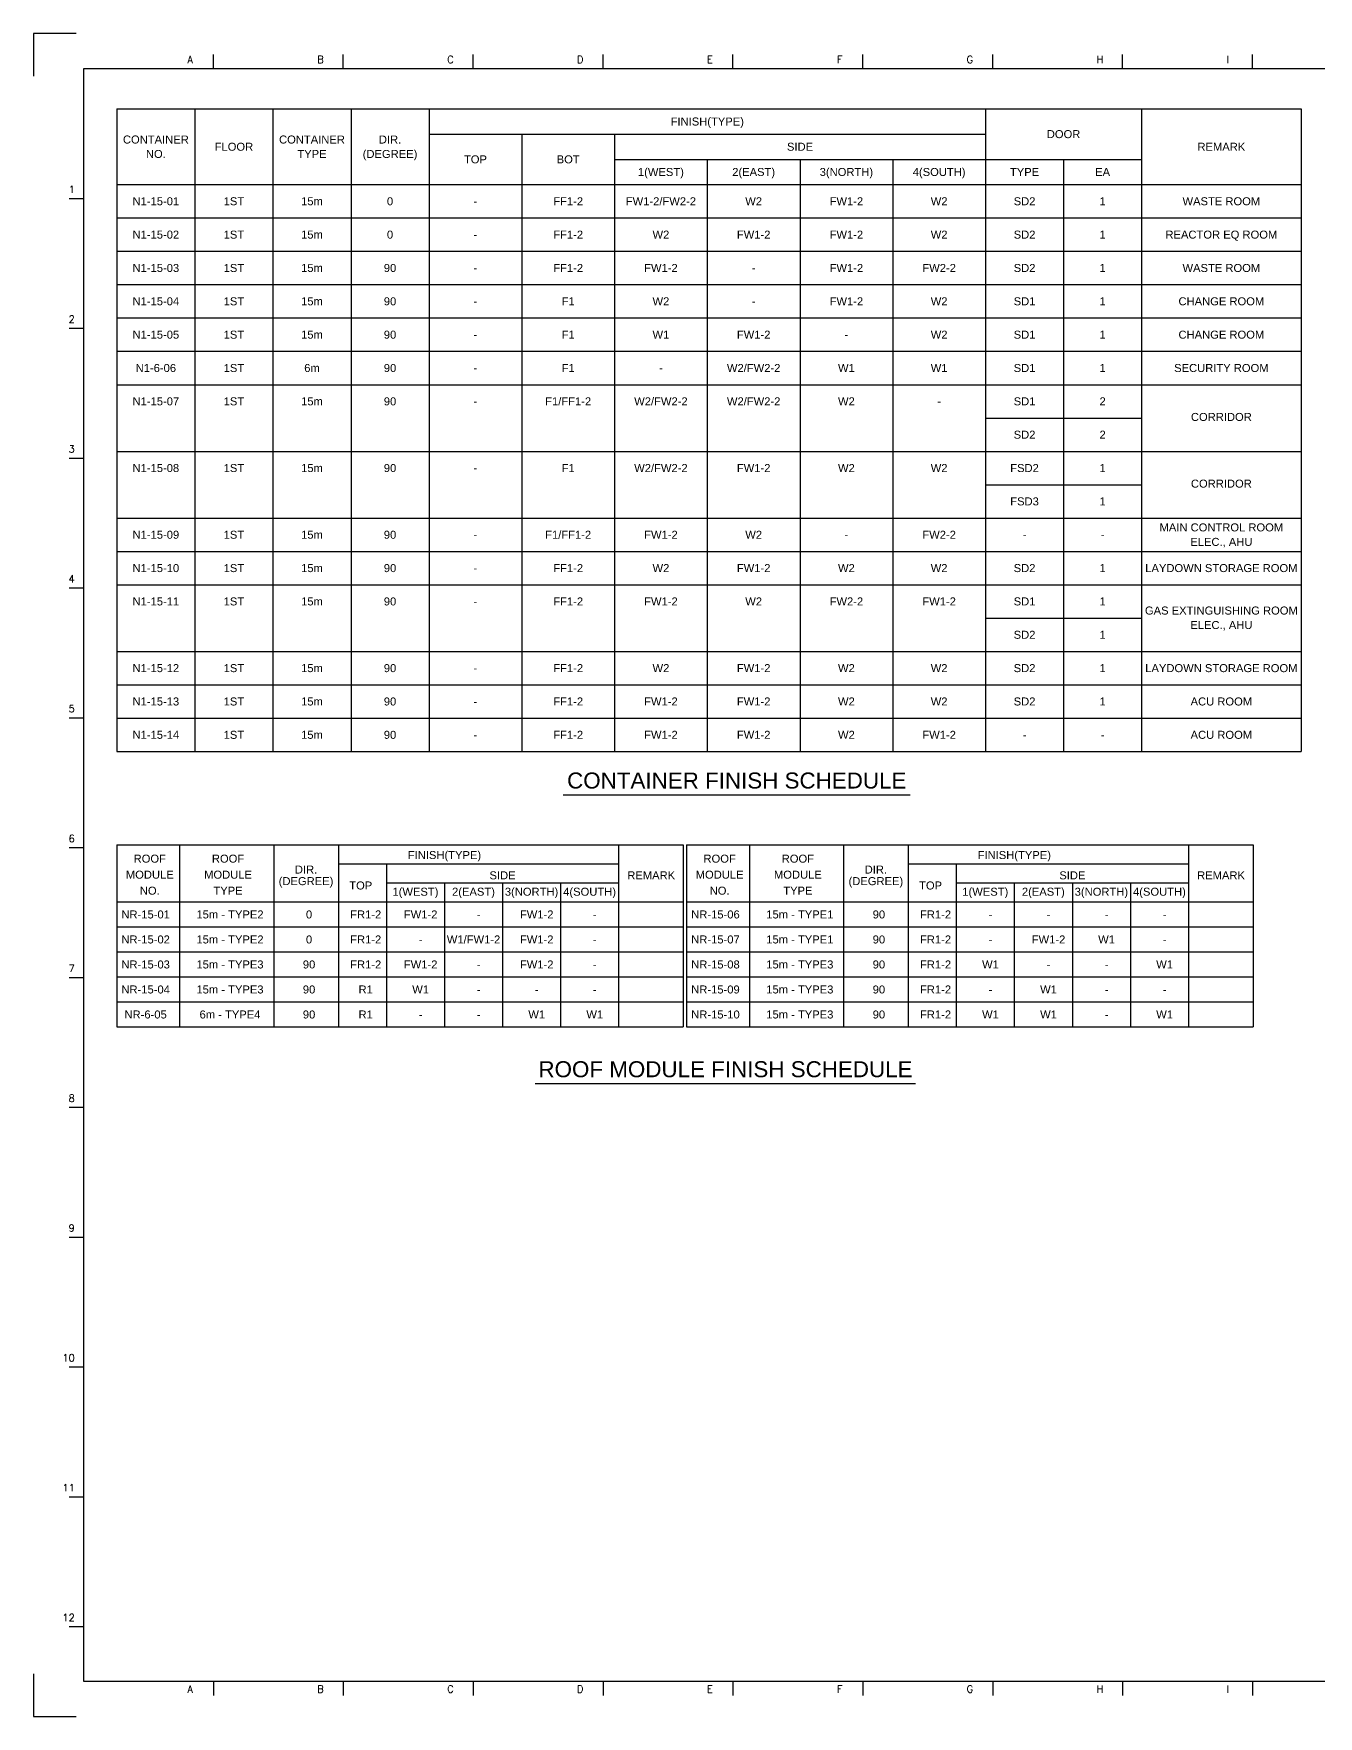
# Model space of a CAD drawing. Header units: millimetres. Extents: x 4133871 to 4440428, y -545651 to -495191.
# Drawn here: x 4369088 to 4407598, y -545651 to -495191 of the extents above; entities that cross this region are included whole.
import ezdxf
from ezdxf.enums import TextEntityAlignment as Align

# ---------------------------------------------------------------- set-up
doc = ezdxf.new("R2010")
doc.units = ezdxf.units.MM
doc.header["$LTSCALE"] = 60
for name, color, linetype in [('1', 7, 'Continuous'), ('A-LINE02', 6, 'Continuous'), ('C_TEXT_CONTAINER NO', 7, 'Continuous'), ('TAN-TIT', 30, 'Continuous'), ('TITLE', 7, 'Continuous')]:
    doc.layers.add(name, color=color, linetype=linetype)
doc.styles.add('Arial', font='arial.ttf')
doc.styles.add('COM', font='COMPLEX', dxfattribs={"height": 5})

# ---------------------------------------------------------------- blocks, each defined once
blk = doc.blocks.new('BORDER')
at = {"layer": 'TAN-TIT', "linetype": 'Continuous'}
for p, q in [((4241, 168200), (0, 168200)), ((0, 168200), (0, 163959)), ((0, 4241), (0, 0)), ((0, 0), (4241, 0))]:
    blk.add_line(p, q, dxfattribs=at)
at = {"layer": 'TAN-TIT'}
for p, q in [((17955, 164680), (17955, 166122)), ((30934, 164680), (30934, 166122)), ((43912, 164680), (43912, 166122)), ((56891, 164680), (56891, 166122)), ((69870, 164680), (69870, 166122)), ((82848, 164680), (82848, 166122)), ((95827, 164680), (95827, 166122)), ((108806, 164680), (108806, 166122)), ((121784, 164680), (121784, 166122)), ((4977, 164680), (4977, 3520)), ((232823, 164680), (4977, 164680)), ((4977, 151701), (3534, 151701)), ((4977, 138723), (3534, 138723)), ((4977, 125744), (3534, 125744)), ((4977, 112766), (3534, 112766)), ((4977, 99787), (3534, 99787)), ((4977, 86808), (3534, 86808)), ((4977, 73830), (3534, 73830)), ((4977, 60851), (3534, 60851)), ((4977, 47872), (3534, 47872)), ((4977, 34894), (3534, 34894)), ((4977, 21915), (3534, 21915)), ((4977, 8937), (3534, 8937)), ((4977, 3520), (232823, 3520)), ((17955, 3520), (17955, 2078)), ((30934, 3520), (30934, 2078)), ((43912, 3520), (43912, 2078)), ((56891, 3520), (56891, 2078)), ((69870, 3520), (69870, 2078)), ((82848, 3520), (82848, 2078)), ((95827, 3520), (95827, 2078)), ((108806, 3520), (108806, 2078)), ((121784, 3520), (121784, 2078))]:
    blk.add_line(p, q, dxfattribs=at)
at = {"layer": 'TAN-TIT', "style": 'COM'}
for s, p in [('A', (15359, 165257)), ('B', (28338, 165257)), ('C', (41317, 165257)), ('D', (54295, 165257)), ('E', (67274, 165257)), ('F', (80253, 165257)), ('G', (93231, 165257)), ('H', (106210, 165257)), ('I', (119188, 165257)), ('A', (15359, 2366)), ('B', (28338, 2366)), ('C', (41317, 2366)), ('D', (54295, 2366)), ('E', (67274, 2366)), ('F', (80253, 2366)), ('G', (93231, 2366)), ('H', (106210, 2366)), ('I', (119188, 2366))]:
    blk.add_text(s, height=721, dxfattribs=at).set_placement(p)
for s, p in [('1', (4111, 152278)), ('1', (4111, 152278)), ('2', (4111, 139300)), ('3', (4111, 126321)), ('4', (4111, 113342)), ('5', (4111, 100364)), ('6', (4111, 87385)), ('7', (4111, 74406)), ('8', (4111, 61428)), ('9', (4111, 48449)), ('10', (4111, 35471)), ('11', (4111, 22492)), ('12', (4111, 9513))]:
    blk.add_text(s, height=721, dxfattribs=at).set_placement(p, align=Align.RIGHT)

msp = doc.modelspace()

# ---------------------------------------------------------------- linework, layer by layer
for p, q in [((4371580.7, -519518.9), (4371580.7, -524978.9)), ((4371580.7, -519518.9), (4388562.4, -519518.9)), ((4373463.1, -519518.9), (4373463.1, -524978.9)), ((4376282.5, -519518.9), (4376282.5, -524978.9)), ((4378222.5, -519518.9), (4378222.5, -524978.9)), ((4386622.5, -519518.9), (4386622.5, -524978.9)), ((4388562.4, -519518.9), (4388562.4, -524978.9)), ((4388662.4, -519518.9), (4388662.4, -524978.9)), ((4388662.4, -519518.9), (4388662.4, -524978.9)), ((4388662.4, -519518.9), (4405644.2, -519518.9)), ((4390544.9, -519518.9), (4390544.9, -524978.9)), ((4393364.2, -519518.9), (4393364.2, -524978.9)), ((4395304.2, -519518.9), (4395304.2, -524978.9)), ((4403704.2, -519518.9), (4403704.2, -524978.9)), ((4405644.2, -519518.9), (4405644.2, -524978.9)), ((4378222.5, -520088.9), (4386622.5, -520088.9)), ((4379662.5, -520088.9), (4379662.5, -524978.9)), ((4395304.2, -520088.9), (4403704.2, -520088.9)), ((4396744.2, -520088.9), (4396744.2, -524978.9)), ((4379662.5, -520658.9), (4386622.5, -520658.9)), ((4381402.5, -520658.9), (4381402.5, -524978.9)), ((4383142.5, -520658.9), (4383142.5, -524978.9)), ((4384882.5, -520658.9), (4384882.5, -524978.9)), ((4396744.2, -520658.9), (4403704.2, -520658.9)), ((4398484.2, -520658.9), (4398484.2, -524978.9)), ((4400224.2, -520658.9), (4400224.2, -524978.9)), ((4401964.2, -520658.9), (4401964.2, -524978.9)), ((4371580.7, -521228.9), (4388562.4, -521228.9)), ((4388662.4, -521228.9), (4405644.2, -521228.9)), ((4371580.7, -521978.9), (4388562.4, -521978.9)), ((4388662.4, -521978.9), (4405644.2, -521978.9)), ((4371580.7, -522728.9), (4388562.4, -522728.9)), ((4388662.4, -522728.9), (4405644.2, -522728.9)), ((4371580.7, -523478.9), (4388562.4, -523478.9)), ((4388662.4, -523478.9), (4405644.2, -523478.9)), ((4371580.7, -524228.9), (4388562.4, -524228.9)), ((4388662.4, -524228.9), (4405644.2, -524228.9)), ((4371580.7, -524978.9), (4388562.4, -524978.9)), ((4388662.4, -524978.9), (4405644.2, -524978.9))]:
    msp.add_line(p, q)
at = {"layer": 'A-LINE02', "color": 7}
for p, q in [((4371580.7, -497447.2), (4407080.7, -497447.2)), ((4371580.7, -497447.2), (4371580.7, -499717.5)), ((4373920.7, -497447.2), (4373920.7, -499717.5)), ((4376260.7, -497447.2), (4376260.7, -499717.5)), ((4378600.7, -497447.2), (4378600.7, -499717.5)), ((4380940.7, -497447.2), (4380940.7, -499717.5)), ((4397620.7, -497447.2), (4397620.7, -499717.5)), ((4402300.7, -497447.2), (4402300.7, -499717.5)), ((4407080.7, -497447.2), (4407080.7, -499717.5)), ((4380940.7, -498204), (4397620.7, -498204)), ((4383720.7, -498204), (4383720.7, -499717.5)), ((4386500.7, -498204), (4386500.7, -499717.5)), ((4386500.7, -498960.7), (4397620.7, -498960.7)), ((4389280.7, -498960.7), (4389280.7, -499717.5)), ((4392060.7, -498960.7), (4392060.7, -499717.5)), ((4394840.7, -498960.7), (4394840.7, -499717.5)), ((4397620.7, -498960.7), (4402300.7, -498960.7)), ((4399960.7, -498960.7), (4399960.7, -499717.5)), ((4371580.7, -499717.5), (4407080.7, -499717.5)), ((4371580.7, -499717.5), (4407080.7, -499717.5)), ((4371580.7, -499717.5), (4371580.7, -516717.5)), ((4373920.7, -499717.5), (4373920.7, -516717.5)), ((4376260.7, -499717.5), (4376260.7, -516717.5)), ((4378600.7, -499717.5), (4378600.7, -516717.5)), ((4380940.7, -499717.5), (4380940.7, -516717.5)), ((4383720.7, -499717.5), (4383720.7, -516717.5)), ((4386500.7, -499717.5), (4386500.7, -516717.5)), ((4389280.7, -499717.5), (4389280.7, -516717.5)), ((4392060.7, -499717.5), (4392060.7, -516717.5)), ((4394840.7, -499717.5), (4394840.7, -516717.5)), ((4397620.7, -499717.5), (4397620.7, -516717.5)), ((4399960.7, -499717.5), (4399960.7, -516717.5)), ((4402300.7, -499717.5), (4402300.7, -516717.5)), ((4407080.7, -499717.5), (4407080.7, -516717.5)), ((4371580.7, -500717.5), (4407080.7, -500717.5)), ((4371580.7, -501717.5), (4407080.7, -501717.5)), ((4371580.7, -502717.5), (4407080.7, -502717.5)), ((4371580.7, -503717.5), (4407080.7, -503717.5)), ((4371580.7, -504717.5), (4407080.7, -504717.5)), ((4371580.7, -505717.5), (4407080.7, -505717.5)), ((4397620.7, -506717.5), (4402300.7, -506717.5)), ((4371580.7, -507717.5), (4407080.7, -507717.5)), ((4397620.7, -508717.5), (4402300.7, -508717.5)), ((4371580.7, -509717.5), (4407080.7, -509717.5)), ((4371580.7, -510717.5), (4407080.7, -510717.5)), ((4371580.7, -511717.5), (4407080.7, -511717.5)), ((4397620.7, -512717.5), (4402300.7, -512717.5)), ((4371580.7, -513717.5), (4407080.7, -513717.5)), ((4371580.7, -514717.5), (4407080.7, -514717.5)), ((4371580.7, -515717.5), (4407080.7, -515717.5)), ((4371580.7, -516717.5), (4407080.7, -516717.5)), ((4379662.5, -520127.2), (4379662.5, -521343.8)), ((4396744.2, -520127.2), (4396744.2, -521343.8))]:
    msp.add_line(p, q, dxfattribs=at)
at = {"layer": 'TITLE', "color": 1, "linetype": 'Continuous'}
for p, q in [((4395363.4, -518026.6), (4384963.4, -518026.6)), ((4395525.5, -526684.4), (4384125.5, -526684.4))]:
    msp.add_line(p, q, dxfattribs=at)

# ---------------------------------------------------------------- block references
at = {"layer": '1', "xscale": 0.3, "yscale": 0.3, "zscale": 0.3}
msp.add_blockref('BORDER', (4369087.7, -545651.2), dxfattribs=at)

# ---------------------------------------------------------------- texts
at = {"color": 6, "style": 'Arial'}
for s, p in [('NR-15-01', (4372444.2, -521603.9)), ('15m - TYPE2', (4374973.1, -521603.9)), ('0', (4377343.4, -521603.9)), ('FR1-2', (4379041.3, -521603.9)), ('FW1-2', (4380687.8, -521603.9)), ('-', (4382427.8, -521603.9)), ('FW1-2', (4384167.8, -521603.9)), ('-', (4385907.8, -521603.9)), ('NR-15-06', (4389526, -521603.9)), ('15m - TYPE1', (4392054.8, -521603.9)), ('90', (4394425.1, -521603.9)), ('FR1-2', (4396123, -521603.9)), ('-', (4397769.5, -521603.9)), ('-', (4399509.5, -521603.9)), ('-', (4401249.5, -521603.9)), ('-', (4402989.5, -521603.9)), ('NR-15-02', (4372444.2, -522353.9)), ('15m - TYPE2', (4374973.1, -522353.9)), ('0', (4377343.4, -522353.9)), ('FR1-2', (4379041.3, -522353.9)), ('W1/FW1-2', (4382273.8, -522353.9)), ('FW1-2', (4384167.8, -522353.9)), ('NR-15-07', (4389526, -522353.9)), ('15m - TYPE1', (4392054.8, -522353.9)), ('90', (4394425.1, -522353.9)), ('FR1-2', (4396123, -522353.9)), ('FW1-2', (4399509.5, -522353.9)), ('W1', (4401249.5, -522353.9)), ('-', (4380687.8, -522353.9)), ('-', (4385907.8, -522353.9)), ('-', (4397769.5, -522353.9)), ('-', (4402989.5, -522353.9)), ('NR-15-03', (4372444.2, -523103.9)), ('15m - TYPE3', (4374973.1, -523103.9)), ('90', (4377343.4, -523103.9)), ('FR1-2', (4379041.3, -523103.9)), ('FW1-2', (4380687.8, -523103.9)), ('-', (4382427.8, -523103.9)), ('FW1-2', (4384167.8, -523103.9)), ('-', (4385907.8, -523103.9)), ('NR-15-08', (4389526, -523103.9)), ('15m - TYPE3', (4392054.8, -523103.9)), ('90', (4394425.1, -523103.9)), ('FR1-2', (4396123, -523103.9)), ('W1', (4397769.5, -523103.9)), ('-', (4399509.5, -523103.9)), ('-', (4401249.5, -523103.9)), ('W1', (4402989.5, -523103.9)), ('NR-15-04', (4372444.2, -523853.9)), ('15m - TYPE3', (4374973.1, -523853.9)), ('90', (4377343.4, -523853.9)), ('R1', (4379041.3, -523853.9)), ('W1', (4380687.8, -523853.9)), ('NR-15-09', (4389526, -523853.9)), ('15m - TYPE3', (4392054.8, -523853.9)), ('90', (4394425.1, -523853.9)), ('FR1-2', (4396123, -523853.9)), ('W1', (4399509.5, -523853.9)), ('-', (4382427.8, -523853.9)), ('-', (4384167.8, -523853.9)), ('-', (4385907.8, -523853.9)), ('-', (4397769.5, -523853.9)), ('-', (4401249.5, -523853.9)), ('-', (4402989.5, -523853.9)), ('NR-6-05', (4372444.2, -524603.9)), ('6m - TYPE4', (4374973.1, -524603.9)), ('90', (4377343.4, -524603.9)), ('R1', (4379041.3, -524603.9)), ('-', (4380687.8, -524603.9)), ('-', (4382427.8, -524603.9)), ('W1', (4384167.8, -524603.9)), ('W1', (4385907.8, -524603.9)), ('NR-15-10', (4389526, -524603.9)), ('15m - TYPE3', (4392054.8, -524603.9)), ('90', (4394425.1, -524603.9)), ('FR1-2', (4396123, -524603.9)), ('W1', (4397769.5, -524603.9)), ('W1', (4399509.5, -524603.9)), ('-', (4401249.5, -524603.9)), ('W1', (4402989.5, -524603.9))]:
    msp.add_text(s, height=240, dxfattribs=at).set_placement(p, align=Align.MIDDLE_CENTER)
at = {"layer": 'C_TEXT_CONTAINER NO', "style": 'Arial'}
for s, p in [('FINISH(TYPE)', (4389280.7, -497825.6)), ('CONTAINER', (4372750.7, -498366.1)), ('FLOOR', (4375090.7, -498582.4)), ('CONTAINER', (4377430.7, -498366.1)), ('DIR.', (4379770.7, -498366.1)), ('SIDE', (4392060.7, -498582.4)), ('DOOR', (4399960.7, -498204)), ('REMARK', (4404690.7, -498582.4)), ('NO.', (4372750.7, -498798.6)), ('TYPE', (4377430.7, -498798.6)), ('(DEGREE)', (4379770.7, -498798.6)), ('TOP', (4382330.7, -498960.7)), ('BOT', (4385110.7, -498960.7)), ('1(WEST)', (4387890.7, -499339.1)), ('2(EAST)', (4390670.7, -499339.1)), ('3(NORTH)', (4393450.7, -499339.1)), ('4(SOUTH)', (4396230.7, -499339.1)), ('TYPE', (4398790.7, -499339.1)), ('EA', (4401130.7, -499339.1)), ('FINISH(TYPE)', (4381402.5, -519823.1)), ('FINISH(TYPE)', (4398484.2, -519823.1)), ('ROOF', (4372568.6, -519931)), ('ROOF', (4374914.4, -519931)), ('DIR.', (4377252.5, -520257.6)), ('ROOF', (4389650.4, -519931)), ('ROOF', (4391996.1, -519931)), ('DIR.', (4394334.2, -520257.6)), ('MODULE', (4372568.6, -520411)), ('MODULE', (4374914.4, -520411)), ('(DEGREE)', (4377252.5, -520605.2)), ('TOP', (4378892.5, -520735.5)), ('SIDE', (4383142.5, -520431.4)), ('REMARK', (4387599.4, -520431.4)), ('MODULE', (4389650.4, -520411)), ('MODULE', (4391996.1, -520411)), ('(DEGREE)', (4394334.2, -520605.2)), ('TOP', (4395974.2, -520735.5)), ('SIDE', (4400224.2, -520431.4)), ('REMARK', (4404681.1, -520431.4)), ('NO.', (4372568.6, -520891)), ('TYPE', (4374914.4, -520891)), ('1(WEST)', (4380532.5, -520922.6)), ('2(EAST)', (4382272.5, -520922.6)), ('3(NORTH)', (4384012.5, -520922.6)), ('4(SOUTH)', (4385752.5, -520922.6)), ('NO.', (4389650.4, -520891)), ('TYPE', (4391996.1, -520891)), ('1(WEST)', (4397614.2, -520922.6)), ('2(EAST)', (4399354.2, -520922.6)), ('3(NORTH)', (4401094.2, -520922.6)), ('4(SOUTH)', (4402834.2, -520922.6))]:
    msp.add_text(s, height=240, dxfattribs=at).set_placement(p, align=Align.MIDDLE_CENTER)
at = {"layer": 'C_TEXT_CONTAINER NO', "color": 2, "style": 'Arial'}
for s, p in [('N1-15-01', (4372750.7, -500217.5)), ('1ST', (4375090.7, -500217.5)), ('15m', (4377430.7, -500217.5)), ('WASTE ROOM', (4404690.7, -500217.5)), ('N1-15-02', (4372750.7, -501217.5)), ('1ST', (4375090.7, -501217.5)), ('15m', (4377430.7, -501217.5)), ('REACTOR EQ ROOM', (4404690.7, -501217.5)), ('N1-15-03', (4372750.7, -502217.5)), ('1ST', (4375090.7, -502217.5)), ('15m', (4377430.7, -502217.5)), ('WASTE ROOM', (4404690.7, -502217.5)), ('N1-15-04', (4372750.7, -503217.5)), ('1ST', (4375090.7, -503217.5)), ('15m', (4377430.7, -503217.5)), ('CHANGE ROOM', (4404690.7, -503217.5)), ('N1-15-05', (4372750.7, -504217.5)), ('1ST', (4375090.7, -504217.5)), ('CHANGE ROOM', (4404690.7, -504217.5)), ('15m', (4377430.7, -504217.5)), ('N1-6-06', (4372750.7, -505217.5)), ('1ST', (4375090.7, -505217.5)), ('6m', (4377430.7, -505217.5)), ('SECURITY ROOM', (4404690.7, -505217.5)), ('N1-15-07', (4372750.7, -506217.5)), ('1ST', (4375090.7, -506217.5)), ('15m', (4377430.7, -506217.5)), ('CORRIDOR', (4404690.7, -506685.1)), ('N1-15-08', (4372750.7, -508217.5)), ('1ST', (4375090.7, -508217.5)), ('15m', (4377430.7, -508217.5)), ('CORRIDOR', (4404690.7, -508685.1)), ('N1-15-09', (4372750.7, -510217.5)), ('1ST', (4375090.7, -510217.5)), ('15m', (4377430.7, -510217.5)), ('MAIN CONTROL ROOM', (4404690.7, -509997.6)), ('ELEC., AHU', (4404690.7, -510432)), ('N1-15-10', (4372750.7, -511217.5)), ('1ST', (4375090.7, -511217.5)), ('15m', (4377430.7, -511217.5)), ('LAYDOWN STORAGE ROOM', (4404690.7, -511217.5)), ('N1-15-11', (4372750.7, -512217.5)), ('1ST', (4375090.7, -512217.5)), ('15m', (4377430.7, -512217.5)), ('GAS EXTINGUISHING ROOM', (4404690.7, -512490.7)), ('ELEC., AHU', (4404690.7, -512925.1)), ('N1-15-12', (4372750.7, -514217.5)), ('1ST', (4375090.7, -514217.5)), ('15m', (4377430.7, -514217.5)), ('LAYDOWN STORAGE ROOM', (4404690.7, -514217.5)), ('N1-15-13', (4372750.7, -515217.5)), ('1ST', (4375090.7, -515217.5)), ('15m', (4377430.7, -515217.5)), ('ACU ROOM', (4404690.7, -515217.5)), ('N1-15-14', (4372750.7, -516217.5)), ('1ST', (4375090.7, -516217.5)), ('15m', (4377430.7, -516217.5)), ('ACU ROOM', (4404690.7, -516217.5))]:
    msp.add_text(s, height=240, dxfattribs=at).set_placement(p, align=Align.MIDDLE_CENTER)
at = {"layer": 'C_TEXT_CONTAINER NO', "color": 1, "style": 'Arial'}
for s, p in [('0', (4379770.7, -500217.5)), ('0', (4379770.7, -501217.5)), ('90', (4379770.7, -502217.5)), ('90', (4379770.7, -503217.5)), ('90', (4379770.7, -504217.5)), ('90', (4379770.7, -505217.5)), ('90', (4379770.7, -506217.5)), ('90', (4379770.7, -508217.5)), ('90', (4379770.7, -510217.5)), ('90', (4379770.7, -511217.5)), ('90', (4379770.7, -512217.5)), ('90', (4379770.7, -514217.5)), ('90', (4379770.7, -515217.5)), ('90', (4379770.7, -516217.5))]:
    msp.add_text(s, height=240, dxfattribs=at).set_placement(p, align=Align.MIDDLE_CENTER)
at = {"layer": 'C_TEXT_CONTAINER NO', "color": 6, "style": 'Arial'}
for s, p in [('-', (4382330.7, -500217.5)), ('FF1-2', (4385110.7, -500217.5)), ('FW1-2/FW2-2', (4387890.7, -500217.5)), ('W2', (4390670.7, -500217.5)), ('FW1-2', (4393450.7, -500217.5)), ('W2', (4396230.7, -500217.5)), ('SD2', (4398790.7, -500217.5)), ('1', (4401130.7, -500217.5)), ('-', (4382330.7, -501217.5)), ('FF1-2', (4385110.7, -501217.5)), ('W2', (4387890.7, -501217.5)), ('FW1-2', (4390670.7, -501217.5)), ('FW1-2', (4393450.7, -501217.5)), ('W2', (4396230.7, -501217.5)), ('SD2', (4398790.7, -501217.5)), ('1', (4401130.7, -501217.5)), ('-', (4382330.7, -502217.5)), ('FF1-2', (4385110.7, -502217.5)), ('FW1-2', (4387890.7, -502217.5)), ('-', (4390670.7, -502217.5)), ('FW1-2', (4393450.7, -502217.5)), ('FW2-2', (4396230.7, -502217.5)), ('SD2', (4398790.7, -502217.5)), ('1', (4401130.7, -502217.5)), ('-', (4382330.7, -503217.5)), ('F1', (4385110.7, -503217.5)), ('W2', (4387890.7, -503217.5)), ('-', (4390670.7, -503217.5)), ('FW1-2', (4393450.7, -503217.5)), ('W2', (4396230.7, -503217.5)), ('SD1', (4398790.7, -503217.5)), ('1', (4401130.7, -503217.5)), ('FW1-2', (4390670.7, -504217.5)), ('W2', (4396230.7, -504217.5)), ('SD1', (4398790.7, -504217.5)), ('-', (4382330.7, -504217.5)), ('F1', (4385110.7, -504217.5)), ('W1', (4387890.7, -504217.5)), ('-', (4393450.7, -504217.5)), ('1', (4401130.7, -504217.5)), ('F1', (4385110.7, -505217.5)), ('W2/FW2-2', (4390670.7, -505217.5)), ('W1', (4393450.7, -505217.5)), ('W1', (4396230.7, -505217.5)), ('SD1', (4398790.7, -505217.5)), ('1', (4401130.7, -505217.5)), ('-', (4382330.7, -505217.5)), ('-', (4387890.7, -505217.5)), ('F1/FF1-2', (4385110.7, -506217.5)), ('W2/FW2-2', (4387890.7, -506217.5)), ('W2/FW2-2', (4390670.7, -506217.5)), ('W2', (4393450.7, -506217.5)), ('SD1', (4398790.7, -506217.5)), ('2', (4401130.7, -506217.5)), ('-', (4382330.7, -506217.5)), ('-', (4396230.7, -506217.5)), ('SD2', (4398790.7, -507217.5)), ('2', (4401130.7, -507217.5)), ('F1', (4385110.7, -508217.5)), ('W2/FW2-2', (4387890.7, -508217.5)), ('FW1-2', (4390670.7, -508217.5)), ('W2', (4393450.7, -508217.5)), ('W2', (4396230.7, -508217.5)), ('FSD2', (4398790.7, -508217.5)), ('1', (4401130.7, -508217.5)), ('-', (4382330.7, -508217.5)), ('FSD3', (4398790.7, -509217.5)), ('1', (4401130.7, -509217.5)), ('F1/FF1-2', (4385110.7, -510217.5)), ('FW1-2', (4387890.7, -510217.5)), ('W2', (4390670.7, -510217.5)), ('FW2-2', (4396230.7, -510217.5)), ('-', (4382330.7, -510217.5)), ('-', (4393450.7, -510217.5)), ('-', (4398790.7, -510217.5)), ('-', (4401130.7, -510217.5)), ('FF1-2', (4385110.7, -511217.5)), ('W2', (4387890.7, -511217.5)), ('FW1-2', (4390670.7, -511217.5)), ('W2', (4393450.7, -511217.5)), ('W2', (4396230.7, -511217.5)), ('SD2', (4398790.7, -511217.5)), ('1', (4401130.7, -511217.5)), ('-', (4382330.7, -511217.5)), ('FF1-2', (4385110.7, -512217.5)), ('FW1-2', (4387890.7, -512217.5)), ('W2', (4390670.7, -512217.5)), ('FW2-2', (4393450.7, -512217.5)), ('FW1-2', (4396230.7, -512217.5)), ('SD1', (4398790.7, -512217.5)), ('1', (4401130.7, -512217.5)), ('-', (4382330.7, -512217.5)), ('SD2', (4398790.7, -513217.5)), ('1', (4401130.7, -513217.5)), ('FF1-2', (4385110.7, -514217.5)), ('W2', (4387890.7, -514217.5)), ('FW1-2', (4390670.7, -514217.5)), ('W2', (4393450.7, -514217.5)), ('W2', (4396230.7, -514217.5)), ('SD2', (4398790.7, -514217.5)), ('1', (4401130.7, -514217.5)), ('-', (4382330.7, -514217.5)), ('FF1-2', (4385110.7, -515217.5)), ('FW1-2', (4387890.7, -515217.5)), ('FW1-2', (4390670.7, -515217.5)), ('W2', (4393450.7, -515217.5)), ('W2', (4396230.7, -515217.5)), ('SD2', (4398790.7, -515217.5)), ('1', (4401130.7, -515217.5)), ('-', (4382330.7, -515217.5)), ('FF1-2', (4385110.7, -516217.5)), ('FW1-2', (4387890.7, -516217.5)), ('FW1-2', (4390670.7, -516217.5)), ('W2', (4393450.7, -516217.5)), ('FW1-2', (4396230.7, -516217.5)), ('-', (4382330.7, -516217.5)), ('-', (4398790.7, -516217.5)), ('-', (4401130.7, -516217.5))]:
    msp.add_text(s, height=240, dxfattribs=at).set_placement(p, align=Align.MIDDLE_CENTER)
at = {"layer": 'TITLE', "color": 3, "ltscale": 10, "style": 'Arial'}
for s, p in [('CONTAINER FINISH SCHEDULE', (4390163.4, -517827.5)), ('ROOF MODULE FINISH SCHEDULE', (4389825.5, -526485.3))]:
    msp.add_text(s, height=480, dxfattribs=at).set_placement(p, align=Align.CENTER)

doc.saveas('drawing.dxf')
